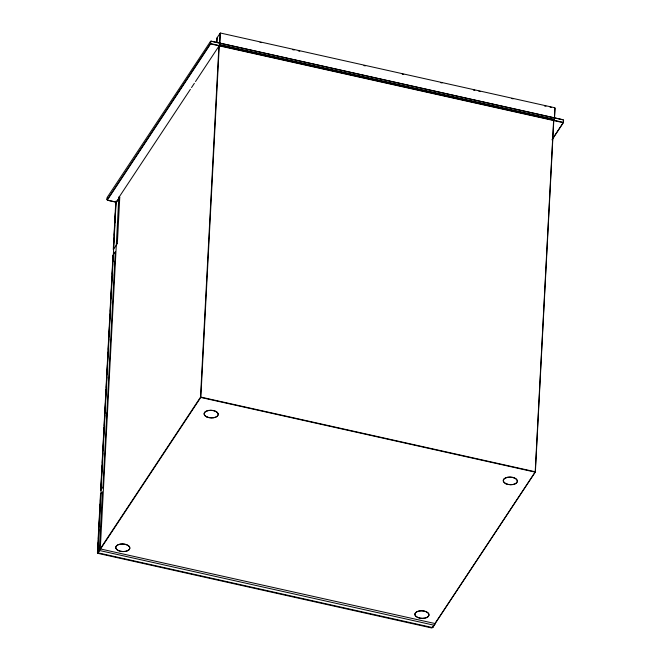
<?xml version="1.0" encoding="UTF-8"?>
<svg xmlns="http://www.w3.org/2000/svg" width="661" height="661" viewBox="0 0 661 661"><rect width="100%" height="100%" fill="white"/><g stroke="black" fill="none" stroke-linecap="round" stroke-linejoin="round"><path stroke-width="0.99" d="M107.049 199.663L107.148 197.755M107.198 199.829L107.297 197.928M97.431 552.745L100.464 494.949M100.679 490.272L112.981 255.468M113.279 249.428L115.7 203.348M100.935 488.38L101.472 478.077M101.579 476.019L102.116 465.724M102.281 462.634L102.769 453.363M102.926 450.273L103.471 439.978M103.579 437.921L104.116 427.617M104.223 425.56L104.769 415.265M104.876 413.199L105.413 402.904M105.57 399.814L106.115 389.519M106.223 387.453L106.76 377.158M106.925 374.068L107.413 364.798M107.569 361.707L108.057 352.445M108.222 349.355L108.759 339.052M108.867 336.994L109.404 326.699M109.511 324.642L110.056 314.339M110.213 311.248L110.701 301.986M110.866 298.896L111.403 288.593M111.511 286.535L112.048 276.24M112.155 274.175L112.701 263.879M112.808 261.822L113.13 255.642M113.469 248.553L114.006 238.315M114.171 235.242L114.708 225.004M114.816 222.955L115.344 212.718M115.452 210.669L115.832 203.497M97.663 551.935L98.142 542.805M98.357 538.748L98.836 529.626M98.993 526.586L99.472 517.456M99.629 514.415L100.158 504.277M100.323 501.236L100.637 495.147M97.778 552.67L116.154 200.919M99.315 549.894L102.348 492.098M102.992 486.769L115.295 251.973M106.421 426.973L106.528 424.916M107.074 414.621L107.181 412.555M114.353 275.596L114.469 273.53M115.006 263.235L115.113 261.178M100.29 548.729L118.831 197.011M117.361 243.256L119.773 197.176M210.372 43.395L210.471 41.494M210.677 43.329L210.776 41.42M216.767 42.147L216.982 38.065M216.874 42.271L217.089 38.189M200.531 396.873L218.89 46.477M200.861 396.798L219.229 46.402M219.535 44.527L220.121 33.314M219.758 44.477L220.344 33.265M292.806 49.782L294.277 49.955M363.938 65.662L365.409 65.836M402.243 74.222L403.706 74.396M473.375 90.103L474.838 90.276M544.507 105.991L545.978 106.165M535.22 471.467L553.587 121.079M535.385 471.648L553.744 121.26M554.339 119.203L554.926 107.983M554.447 119.327L555.033 108.107M563.321 122.078L563.42 120.178M563.461 122.252L563.569 120.352M107.264 197.317L210.619 41.23M107.14 199.771L210.256 43.833M107.355 200.027L210.471 44.08M217.064 37.751L220.229 33.116M118.823 197.54L190.393 89.301M191.525 87.583L194.367 83.294M195.507 81.576L218.221 47.212M115.807 202.952L119.691 197.077M116.022 202.811L119.352 197.779M113.37 249.528L117.253 243.653M113.105 255.039L115.204 251.866M100.769 490.379L102.868 487.207M100.604 494.436L102.24 491.966M97.547 552.885L100.241 548.894L97.836 552.745M100.431 548.531L200.399 397.344M100.662 548.804L200.63 397.625M97.803 553.183L99.431 550.712M552.34 139.116L563.106 122.839M552.009 139.826L563.346 122.69M432.104 627.843L433.732 625.372M432.385 627.661L434.013 625.19M435.021 623.48L534.989 472.293M432.641 627.52L435.128 623.753M435.285 623.315L535.253 472.128M432.732 627.463L435.219 623.703M220.534 33.05L554.719 107.735M259.988 42.296L261.442 42.618M298.285 50.847L299.747 51.178M440.557 82.625L442.011 82.947M478.853 91.177L480.316 91.499M511.688 98.506L513.143 98.836M549.985 107.065L551.448 107.388M211.033 41.131L563.056 119.748M211.099 41.213L563.122 119.831M219.973 44.733L554.108 119.352M219.906 44.965L554.042 119.583M210.975 43.667L562.998 122.285M210.884 43.99L562.908 122.607M107.487 200.176L116.543 202.192M107.553 200.258L116.609 202.274M201.184 397.17L534.873 471.69M201.084 397.517L534.774 472.045M100.472 548.952L435.087 623.554M99.918 550.605L433.492 625.099M97.886 552.794L432.492 627.553M97.96 553.356L431.608 627.95M206.827 416.909A7.097 3.801 3 0 0 218.204 414.844A7.097 3.801 3 0 0 208.504 410.44A7.097 3.801 3 0 0 206.827 416.909A7.023 3.759 3 0 0 218.122 414.901A7.023 3.759 3 0 0 208.529 410.547A7.023 3.759 3 0 0 206.868 416.942M118.435 550.58A7.097 3.801 3 0 0 129.82 548.523A7.097 3.801 3 0 0 120.12 544.11A7.097 3.801 3 0 0 118.435 550.58A7.023 3.759 3 0 0 129.738 548.58A7.023 3.759 3 0 0 120.145 544.218A7.023 3.759 3 0 0 118.484 550.613M505.971 483.72A7.097 3.801 3 0 0 517.348 481.654A7.097 3.801 3 0 0 507.656 477.242A7.097 3.801 3 0 0 505.971 483.72M506.02 483.753A7.023 3.759 3 0 0 517.274 481.712A7.023 3.759 3 0 0 507.681 477.349A7.023 3.759 3 0 0 506.02 483.753M417.587 617.391A7.097 3.801 3 0 0 428.964 615.325A7.097 3.801 3 0 0 419.264 610.921A7.097 3.801 3 0 0 417.587 617.391M417.628 617.424A7.023 3.759 3 0 0 428.882 615.383A7.023 3.759 3 0 0 419.289 611.028A7.023 3.759 3 0 0 417.628 617.424"/></g></svg>
